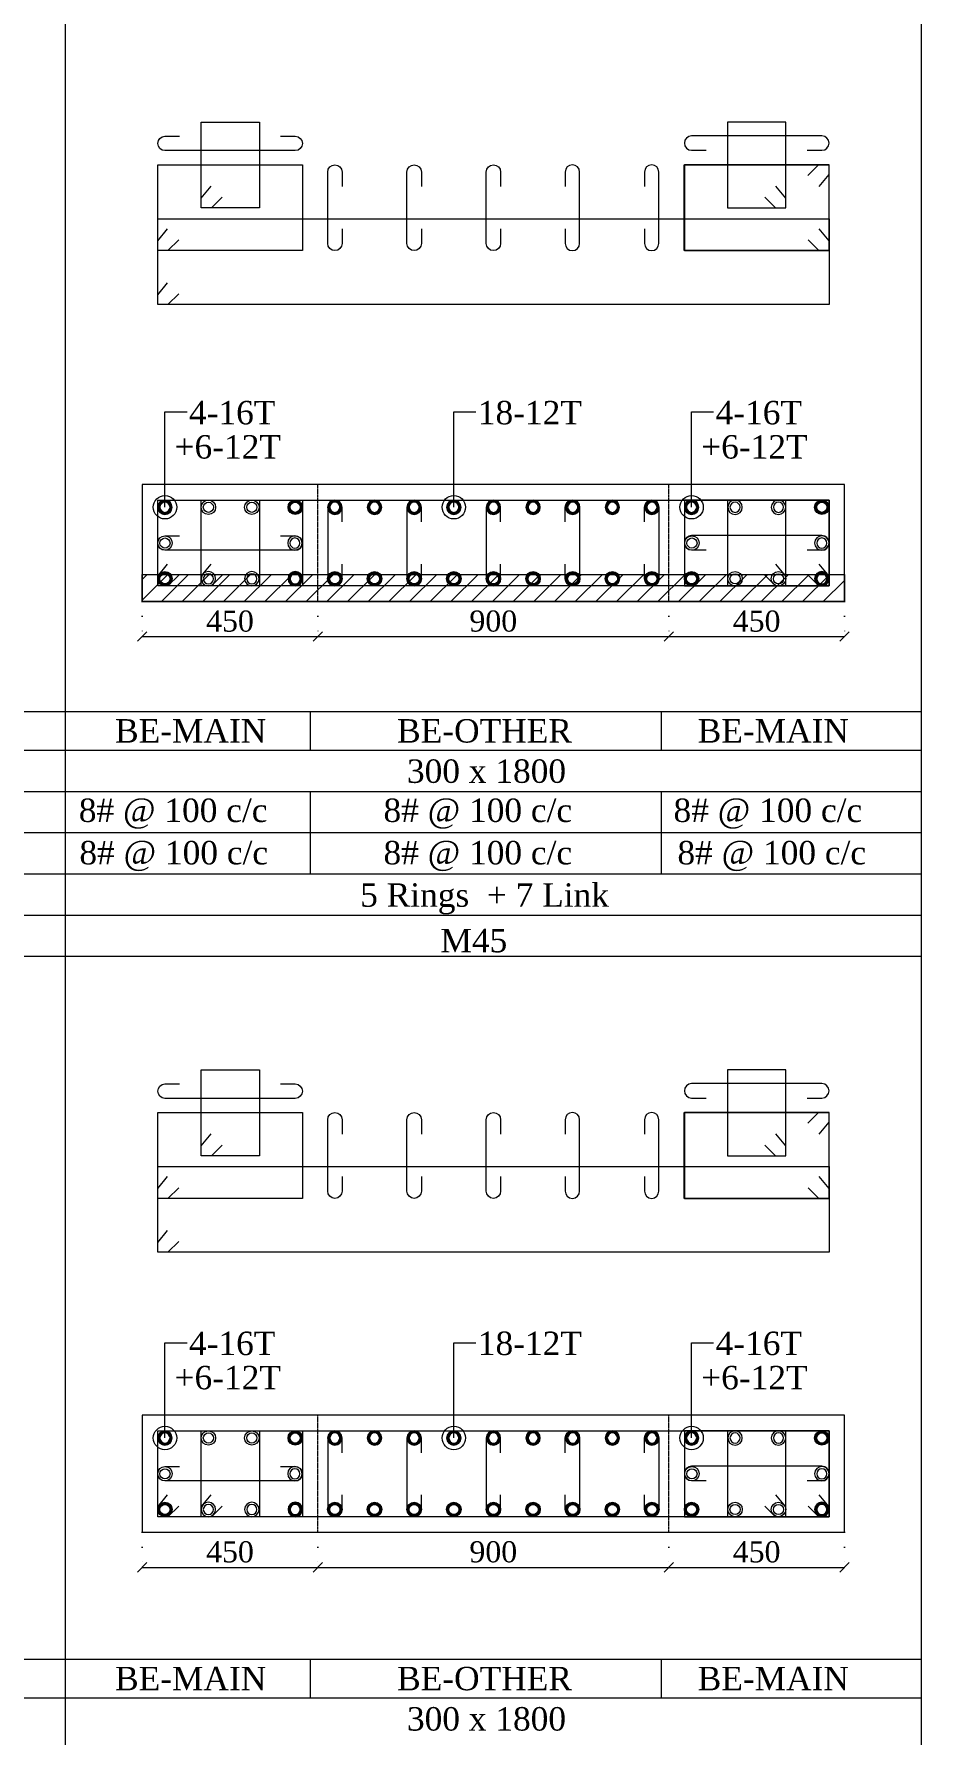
# Model space of a CAD drawing. Header units: millimetres. Extents: x 303 to 27724, y 300 to 68956.
# Drawn here: x 25450 to 27724, y 30540 to 34898 of the extents above; entities that cross this region are included whole.
import ezdxf

# ---------------------------------------------------------------- set-up
doc = ezdxf.new("R2010")
doc.units = ezdxf.units.MM
doc.linetypes.add('( Hidden )', pattern=[0.375, 0.25, -0.125])
doc.linetypes.add('DOT2', pattern=[0.125, 0, -0.125])
doc.layers.get('Defpoints').update_dxf_attribs({"lineweight": 0})
for name, color, linetype, lineweight in [('S-COL. STEEL DIA', 1, 'Continuous', 9), ('S-DIM FOOTING', 7, 'Continuous', 0), ('S-SECTION', 5, 'Continuous', 0), ('S-SECTION MARK', 7, 'Continuous', 0), ('S-SHEET', 7, 'Continuous', 0), ('S-STEEL', 1, 'Continuous', 9), ('S-STEEL-1', 1, 'Continuous', 0), ('S-STEEL-1 C.S.', 106, 'Continuous', 0), ('S-TEXT', 7, 'Continuous', 0), ('STRU.HATCH', 8, 'Continuous', 0)]:
    doc.layers.add(name, color=color, linetype=linetype, lineweight=lineweight)
doc.styles.add('AR', font='ARIALUNI.TTF', dxfattribs={"width": 0.8})
doc.styles.add('S-ROMANS', font='times.ttf')
doc.styles.add('TEXT', font='times.ttf')
doc.dimstyles.new('100', dxfattribs={"dimtxt": 180, "dimasz": 80, "dimexe": 0.18, "dimexo": 0.0625, "dimgap": 1, "dimtad": 1, "dimdec": 0, "dimzin": 0, "dimdsep": 46, "dimtxsty": 'AR', "dimblk": 'DOT', "dimcen": 0.09, "dimse1": 1, "dimse2": 1, "dimclrd": 50, "dimclrt": 256, "dimadec": 0, "dimazin": 0, "dimtfac": 1, "dimtdec": 0, "dimtix": 1, "dimtofl": 0, "dimtmove": 2, "dimatfit": 0, "dimfxl": 1, "dimtolj": 1, "dimtzin": 0, "dimlwd": -1, "dimarcsym": 0})
doc.dimstyles.new('SETU', dxfattribs={"dimtxt": 230, "dimasz": 0.2, "dimexe": 0.1, "dimexo": 0.1, "dimgap": 0.05, "dimtad": 1, "dimdec": 0, "dimzin": 0, "dimdsep": 46, "dimtxsty": 'TEXT', "dimblk": 'OBLIQUE', "dimcen": 0.09, "dimdle": 0.1, "dimclrd": 4, "dimclre": 256, "dimclrt": 256, "dimadec": 1, "dimazin": 0, "dimtfac": 1, "dimtdec": 0, "dimtix": 1, "dimtofl": 0, "dimtmove": 2, "dimatfit": 0, "dimfxl": 1, "dimtolj": 1, "dimtzin": 0, "dimlwd": -1, "dimlwe": -1, "dimarcsym": 1})

# ---------------------------------------------------------------- blocks, each defined once
blk = doc.blocks.new('*U4')
at = {"layer": 'S-COL. STEEL DIA'}
h = blk.add_hatch(color=256, dxfattribs=at)
h.dxf.hatch_style = 1
h.paths.add_polyline_path([(-18.5, 0, 1), (18.5, 0, 1)])
h.paths.add_polyline_path([(13, 0, -1), (-13, 0, -1)], flags=16)
at = {"layer": 'S-COL. STEEL DIA', "lineweight": 5}
for radius in [18.5, 13]:
    blk.add_circle((0, 0), radius, dxfattribs=at)
blk = doc.blocks.new('*U6')
at = {"layer": 'S-COL. STEEL DIA', "lineweight": 5}
for radius in [18.5, 13, 13]:
    blk.add_circle((0, 0), radius, dxfattribs=at)
blk = doc.blocks.new('_Oblique')
at = {"color": 0, "linetype": 'ByBlock', "lineweight": -2}
blk.add_line((-0.5, -0.5), (0.5, 0.5), dxfattribs=at)
blk = doc.blocks.new('*D2367')
at = {"layer": 'Defpoints', "color": 0}
for p in [(25727.7, 31059.2), (26177.7, 31059.2), (26177.7, 30969.4)]:
    blk.add_point(p, dxfattribs=at)
at = {"layer": 'S-DIM FOOTING', "linetype": 'DOT2', "ltscale": 300}
for p, q in [((25727.7, 31059.1), (25727.7, 30969.2)), ((26177.7, 31059.1), (26177.7, 30969.2))]:
    blk.add_line(p, q, dxfattribs=at)
at = {"layer": 'S-DIM FOOTING', "ltscale": 300}
blk.add_line((25727.6, 30969.4), (26177.8, 30969.4), dxfattribs=at)
at = {"layer": 'S-DIM FOOTING', "linetype": 'ByBlock', "xscale": 24, "yscale": 24, "zscale": 24, "rotation": 180}
blk.add_blockref('_Oblique', (25727.7, 30969.4), dxfattribs=at)
at = {"layer": 'S-DIM FOOTING', "linetype": 'ByBlock', "xscale": 24, "yscale": 24, "zscale": 24}
blk.add_blockref('_Oblique', (26177.7, 30969.4), dxfattribs=at)
at = {"layer": 'S-DIM FOOTING', "insert": (25952.7, 31008.8), "char_height": 54, "attachment_point": 5, "style": 'TEXT'}
blk.add_mtext('\\A1;450', dxfattribs=at)
blk = doc.blocks.new('*D2368')
at = {"layer": 'Defpoints', "color": 0}
for p in [(26177.7, 31059.2), (27077.7, 31059.2), (27077.7, 30969.4)]:
    blk.add_point(p, dxfattribs=at)
at = {"layer": 'S-DIM FOOTING', "linetype": 'DOT2', "ltscale": 300}
for p, q in [((26177.7, 31059.1), (26177.7, 30969.2)), ((27077.7, 31059.1), (27077.7, 30969.2))]:
    blk.add_line(p, q, dxfattribs=at)
at = {"layer": 'S-DIM FOOTING', "ltscale": 300}
blk.add_line((26177.6, 30969.4), (27077.8, 30969.4), dxfattribs=at)
at = {"layer": 'S-DIM FOOTING', "linetype": 'ByBlock', "xscale": 24, "yscale": 24, "zscale": 24, "rotation": 180}
blk.add_blockref('_Oblique', (26177.7, 30969.4), dxfattribs=at)
at = {"layer": 'S-DIM FOOTING', "linetype": 'ByBlock', "xscale": 24, "yscale": 24, "zscale": 24}
blk.add_blockref('_Oblique', (27077.7, 30969.4), dxfattribs=at)
at = {"layer": 'S-DIM FOOTING', "insert": (26627.7, 31008.9), "char_height": 54, "attachment_point": 5, "style": 'TEXT'}
blk.add_mtext('\\A1;900', dxfattribs=at)
blk = doc.blocks.new('*D2369')
at = {"layer": 'Defpoints', "color": 0}
for p in [(27077.7, 31059.2), (27527.7, 31059.2), (27527.7, 30969.4)]:
    blk.add_point(p, dxfattribs=at)
at = {"layer": 'S-DIM FOOTING', "linetype": 'DOT2', "ltscale": 300}
for p, q in [((27077.7, 31059.1), (27077.7, 30969.2)), ((27527.7, 31059.1), (27527.7, 30969.2))]:
    blk.add_line(p, q, dxfattribs=at)
at = {"layer": 'S-DIM FOOTING', "ltscale": 300}
blk.add_line((27077.6, 30969.4), (27527.8, 30969.4), dxfattribs=at)
at = {"layer": 'S-DIM FOOTING', "linetype": 'ByBlock', "xscale": 24, "yscale": 24, "zscale": 24, "rotation": 180}
blk.add_blockref('_Oblique', (27077.7, 30969.4), dxfattribs=at)
at = {"layer": 'S-DIM FOOTING', "linetype": 'ByBlock', "xscale": 24, "yscale": 24, "zscale": 24}
blk.add_blockref('_Oblique', (27527.7, 30969.4), dxfattribs=at)
at = {"layer": 'S-DIM FOOTING', "insert": (27302.7, 31008.8), "char_height": 54, "attachment_point": 5, "style": 'TEXT'}
blk.add_mtext('\\A1;450', dxfattribs=at)
blk = doc.blocks.new('_Dot')
at = {"linetype": 'ByBlock', "lineweight": -2}
blk.add_line((-0.5, 0), (-1, 0), dxfattribs=at)
at = {"linetype": 'ByBlock', "const_width": 0.5}
blk.add_lwpolyline([(-0.25, 0, 1), (0.25, 0, 1)], format="xyb", close=True, dxfattribs=at)
blk = doc.blocks.new('*D2370')
at = {"layer": 'Defpoints', "color": 0}
for p in [(25727.7, 33443.7), (26177.7, 33443.7), (26177.7, 33353.9)]:
    blk.add_point(p, dxfattribs=at)
at = {"layer": 'S-DIM FOOTING', "linetype": 'DOT2', "ltscale": 300}
for p, q in [((25727.7, 33443.6), (25727.7, 33353.7)), ((26177.7, 33443.6), (26177.7, 33353.7))]:
    blk.add_line(p, q, dxfattribs=at)
at = {"layer": 'S-DIM FOOTING', "ltscale": 300}
blk.add_line((25727.6, 33353.9), (26177.8, 33353.9), dxfattribs=at)
at = {"layer": 'S-DIM FOOTING', "linetype": 'ByBlock', "xscale": 24, "yscale": 24, "zscale": 24, "rotation": 180}
blk.add_blockref('_Oblique', (25727.7, 33353.9), dxfattribs=at)
at = {"layer": 'S-DIM FOOTING', "linetype": 'ByBlock', "xscale": 24, "yscale": 24, "zscale": 24}
blk.add_blockref('_Oblique', (26177.7, 33353.9), dxfattribs=at)
at = {"layer": 'S-DIM FOOTING', "insert": (25952.7, 33393.3), "char_height": 54, "attachment_point": 5, "style": 'TEXT'}
blk.add_mtext('\\A1;450', dxfattribs=at)
blk = doc.blocks.new('*D2371')
at = {"layer": 'Defpoints', "color": 0}
for p in [(26177.7, 33443.7), (27077.7, 33443.7), (27077.7, 33353.9)]:
    blk.add_point(p, dxfattribs=at)
at = {"layer": 'S-DIM FOOTING', "linetype": 'DOT2', "ltscale": 300}
for p, q in [((26177.7, 33443.6), (26177.7, 33353.7)), ((27077.7, 33443.6), (27077.7, 33353.7))]:
    blk.add_line(p, q, dxfattribs=at)
at = {"layer": 'S-DIM FOOTING', "ltscale": 300}
blk.add_line((26177.6, 33353.9), (27077.8, 33353.9), dxfattribs=at)
at = {"layer": 'S-DIM FOOTING', "linetype": 'ByBlock', "xscale": 24, "yscale": 24, "zscale": 24, "rotation": 180}
blk.add_blockref('_Oblique', (26177.7, 33353.9), dxfattribs=at)
at = {"layer": 'S-DIM FOOTING', "linetype": 'ByBlock', "xscale": 24, "yscale": 24, "zscale": 24}
blk.add_blockref('_Oblique', (27077.7, 33353.9), dxfattribs=at)
at = {"layer": 'S-DIM FOOTING', "insert": (26627.7, 33393.4), "char_height": 54, "attachment_point": 5, "style": 'TEXT'}
blk.add_mtext('\\A1;900', dxfattribs=at)
blk = doc.blocks.new('*D2372')
at = {"layer": 'Defpoints', "color": 0}
for p in [(27077.7, 33443.7), (27527.7, 33443.7), (27527.7, 33353.9)]:
    blk.add_point(p, dxfattribs=at)
at = {"layer": 'S-DIM FOOTING', "linetype": 'DOT2', "ltscale": 300}
for p, q in [((27077.7, 33443.6), (27077.7, 33353.7)), ((27527.7, 33443.6), (27527.7, 33353.7))]:
    blk.add_line(p, q, dxfattribs=at)
at = {"layer": 'S-DIM FOOTING', "ltscale": 300}
blk.add_line((27077.6, 33353.9), (27527.8, 33353.9), dxfattribs=at)
at = {"layer": 'S-DIM FOOTING', "linetype": 'ByBlock', "xscale": 24, "yscale": 24, "zscale": 24, "rotation": 180}
blk.add_blockref('_Oblique', (27077.7, 33353.9), dxfattribs=at)
at = {"layer": 'S-DIM FOOTING', "linetype": 'ByBlock', "xscale": 24, "yscale": 24, "zscale": 24}
blk.add_blockref('_Oblique', (27527.7, 33353.9), dxfattribs=at)
at = {"layer": 'S-DIM FOOTING', "insert": (27302.7, 33393.3), "char_height": 54, "attachment_point": 5, "style": 'TEXT'}
blk.add_mtext('\\A1;450', dxfattribs=at)

msp = doc.modelspace()

# ---------------------------------------------------------------- hatches: boundary and pattern name
at = {"layer": 'STRU.HATCH'}
h = msp.add_hatch(dxfattribs=at)
h.set_pattern_fill('ANSI31', color=256, scale=300)
h.set_pattern_definition([(45, (-1805885.04, -590815.696), (-26.5165043, 26.5165043), [])])
h.paths.add_polyline_path([(25727.7, 33513.5), (27527.7, 33513.4), (27527.7, 33443.5), (25727.7, 33443.7)])

# ---------------------------------------------------------------- linework, layer by layer
at = {"layer": 'S-SECTION'}
for points, elevation in [([(27527.7, 33443.7), (27527.7, 33743.7), (25727.7, 33743.7), (25727.7, 33443.7)], 17.3), ([(27527.7, 31059.2), (27527.7, 31359.2), (25727.7, 31359.2), (25727.7, 31059.2)], 8.3)]:
    msp.add_lwpolyline(points, close=True, dxfattribs=dict(at, elevation=elevation))
at = {"layer": 'S-SHEET'}
for p, q in [((25530.5, 68956, 4.6), (25530.5, 299.8, 5.1)), ((27724.1, 68956, 5.4), (27724.1, 299.8, 6)), ((303, 33162.3, 7.4), (27724.1, 33162.3, 7.4)), ((26158.2, 33162.3, -0.7), (26158.2, 33062.8, -0.7)), ((27058.2, 33162.3, -0.7), (27058.2, 33062.8, -0.7)), ((303, 33062.8, -0.7), (27724.1, 33062.8, -0.7)), ((303, 32957.5, -0.7), (27724.1, 32957.5, -0.7)), ((303, 32957.5, -0.7), (27724.1, 32957.5, -0.7)), ((26158.2, 32957.5, -0.7), (26158.2, 32746.2, -0.7)), ((27058.2, 32957.5, -0.7), (27058.2, 32746.2, -0.7)), ((303, 32851.7, -0.7), (27724.1, 32851.7, -0.7)), ((303, 32746.2, -0.7), (27724.1, 32746.2, -0.7)), ((303, 32640.7, -0.7), (27724.1, 32640.7, -0.7)), ((303, 30734.2, 7.4), (27724.1, 30734.2, 7.4)), ((26158.2, 30734.2, -0.6), (26158.2, 30634.7, -0.6)), ((27058.2, 30734.2, -0.6), (27058.2, 30634.7, -0.6)), ((303, 30634.7, -0.7), (27724.1, 30634.7, -0.7))]:
    msp.add_line(p, q, dxfattribs=at)
at = {"layer": 'S-SHEET', "color": 0}
msp.add_line((303, 32535.2, -0.7), (27724.1, 32535.2, -0.7), dxfattribs=at)
at = {"layer": 'S-STEEL', "color": 3}
for points, elevation in [([(26082.3, 34635.9), (26120, 34635.9, -1), (26120, 34599), (25786.1, 34599, -1), (25786.1, 34635.9), (25823.4, 34635.9)], 16.4), ([(27432.3, 34599.9), (27470, 34599.9, 1), (27470, 34636.8), (27136.1, 34636.8, 1), (27136.1, 34599.9), (27173.4, 34599.9)], 16.4), ([(26240.1, 34398.9), (26240.1, 34361.2, -1), (26203.2, 34361.2), (26203.2, 34544.2, -1), (26240.1, 34544.2), (26240.1, 34507)], 16.4), ([(26443.3, 34398.9), (26443.3, 34361.2, -1), (26406.4, 34361.2), (26406.4, 34544.2, -1), (26443.3, 34544.2), (26443.3, 34507)], 16.4), ([(26646.5, 34398.9), (26646.5, 34361.2, -1), (26609.6, 34361.2), (26609.6, 34544.2, -1), (26646.5, 34544.2), (26646.5, 34507)], 16.4), ([(26812.1, 34398.9), (26812.1, 34361.2, 1), (26849, 34361.2), (26849, 34544.2, 1), (26812.1, 34544.2), (26812.1, 34507)], 16.4), ([(27015.3, 34398.9), (27015.3, 34361.2, 1), (27052.2, 34361.2), (27052.2, 34544.2, 1), (27015.3, 34544.2), (27015.3, 34507)], 16.4), ([(26240.1, 33647.6), (26240.1, 33685.3, 1), (26203.2, 33685.3), (26203.2, 33502.2, 1), (26240.1, 33502.2), (26240.1, 33539.4)], 17.3), ([(26443.3, 33647.6), (26443.3, 33685.3, 1), (26406.4, 33685.3), (26406.4, 33502.2, 1), (26443.3, 33502.2), (26443.3, 33539.4)], 17.3), ([(26646.5, 33647.6), (26646.5, 33685.3, 1), (26609.6, 33685.3), (26609.6, 33502.2, 1), (26646.5, 33502.2), (26646.5, 33539.4)], 17.3), ([(26812.1, 33647.6), (26812.1, 33685.3, -1), (26849, 33685.3), (26849, 33502.2, -1), (26812.1, 33502.2), (26812.1, 33539.4)], 17.3), ([(27015.3, 33647.6), (27015.3, 33685.3, -1), (27052.2, 33685.3), (27052.2, 33502.2, -1), (27015.3, 33502.2), (27015.3, 33539.4)], 17.3), ([(26082.3, 33612.2), (26120, 33612.2, -1), (26120, 33575.3), (25786.1, 33575.3, -1), (25786.1, 33612.2), (25823.4, 33612.2)], 17.3), ([(27432.3, 33576.1), (27470, 33576.1, 1), (27470, 33613), (27136.1, 33613, 1), (27136.1, 33576.1), (27173.4, 33576.1)], 17.3), ([(26082.3, 32207.9), (26120, 32207.9, -1), (26120, 32171), (25786.1, 32171, -1), (25786.1, 32207.9), (25823.4, 32207.9)], 8.3), ([(27432.3, 32171.8), (27470, 32171.8, 1), (27470, 32208.7), (27136.1, 32208.7, 1), (27136.1, 32171.8), (27173.4, 32171.8)], 8.3), ([(26240.1, 31970.8), (26240.1, 31933.1, -1), (26203.2, 31933.1), (26203.2, 32116.2, -1), (26240.1, 32116.2), (26240.1, 32079)], 8.3), ([(26443.3, 31970.8), (26443.3, 31933.1, -1), (26406.4, 31933.1), (26406.4, 32116.2, -1), (26443.3, 32116.2), (26443.3, 32079)], 8.3), ([(26646.5, 31970.8), (26646.5, 31933.1, -1), (26609.6, 31933.1), (26609.6, 32116.2, -1), (26646.5, 32116.2), (26646.5, 32079)], 8.3), ([(26812.1, 31970.8), (26812.1, 31933.1, 1), (26849, 31933.1), (26849, 32116.2, 1), (26812.1, 32116.2), (26812.1, 32079)], 8.3), ([(27015.3, 31970.8), (27015.3, 31933.1, 1), (27052.2, 31933.1), (27052.2, 32116.2, 1), (27015.3, 32116.2), (27015.3, 32079)], 8.3), ([(26240.1, 31263.1), (26240.1, 31300.8, 1), (26203.2, 31300.8), (26203.2, 31117.7, 1), (26240.1, 31117.7), (26240.1, 31154.9)], 8.3), ([(26443.3, 31263.1), (26443.3, 31300.8, 1), (26406.4, 31300.8), (26406.4, 31117.7, 1), (26443.3, 31117.7), (26443.3, 31154.9)], 8.3), ([(26646.5, 31263.1), (26646.5, 31300.8, 1), (26609.6, 31300.8), (26609.6, 31117.7, 1), (26646.5, 31117.7), (26646.5, 31154.9)], 8.3), ([(26812.1, 31263.1), (26812.1, 31300.8, -1), (26849, 31300.8), (26849, 31117.7, -1), (26812.1, 31117.7), (26812.1, 31154.9)], 8.3), ([(27015.3, 31263.1), (27015.3, 31300.8, -1), (27052.2, 31300.8), (27052.2, 31117.7, -1), (27015.3, 31117.7), (27015.3, 31154.9)], 8.3), ([(26082.3, 31227.7), (26120, 31227.7, -1), (26120, 31190.8), (25786.1, 31190.8, -1), (25786.1, 31227.7), (25823.4, 31227.7)], 8.3), ([(27432.3, 31191.6), (27470, 31191.6, 1), (27470, 31228.5), (27136.1, 31228.5, 1), (27136.1, 31191.6), (27173.4, 31191.6)], 8.3)]:
    msp.add_lwpolyline(points, format="xyb", dxfattribs=dict(at, elevation=elevation))
at = {"layer": 'S-STEEL', "color": 1}
for points, elevation in [([(27434.2, 34535.5), (27461.7, 34562.8), (27487.7, 34562.8), (27487.7, 34342.8), (27116.9, 34342.8), (27116.9, 34562.8), (27487.7, 34562.8), (27487.7, 34537.7), (27462.5, 34506.9)], 16.4), ([(25821.2, 34232), (25793.7, 34204.7), (25767.7, 34204.7), (25767.7, 34424.7), (27488.5, 34424.7), (27488.5, 34204.7), (25767.7, 34204.7), (25767.7, 34229.7), (25792.9, 34260.6)], 16.4), ([(25821.2, 33511.1), (25793.7, 33483.7), (25767.7, 33483.7), (25767.7, 33703.7), (27488.5, 33703.7), (27488.5, 33483.7), (25767.7, 33483.7), (25767.7, 33508.8), (25792.9, 33539.6)], 17.3), ([(27434.2, 32107.4), (27461.7, 32134.7), (27487.7, 32134.7), (27487.7, 31914.7), (27116.9, 31914.7), (27116.9, 32134.7), (27487.7, 32134.7), (27487.7, 32109.7), (27462.5, 32078.8)], 8.3), ([(25821.2, 31804), (25793.7, 31776.6), (25767.7, 31776.6), (25767.7, 31996.6), (27488.5, 31996.6), (27488.5, 31776.6), (25767.7, 31776.6), (25767.7, 31801.7), (25792.9, 31832.5)], 8.3), ([(25821.2, 31126.5), (25793.7, 31099.2), (25767.7, 31099.2), (25767.7, 31319.2), (27488.5, 31319.2), (27488.5, 31099.2), (25767.7, 31099.2), (25767.7, 31124.3), (25792.9, 31155.1)], 8.3)]:
    msp.add_lwpolyline(points, dxfattribs=dict(at, elevation=elevation))
at = {"layer": 'S-STEEL-1', "color": 41}
for points, elevation in [([(25932.5, 34479.5), (25905, 34452.2), (25879, 34452.2), (25879, 34672.2), (26028.4, 34672.2), (26028.4, 34452.2), (25879, 34452.2), (25879, 34477.2), (25904.2, 34508.1)], 16.4), ([(27323.7, 34479.5), (27351.2, 34452.2), (27377.2, 34452.2), (27377.2, 34672.2), (27227.8, 34672.2), (27227.8, 34452.2), (27377.2, 34452.2), (27377.2, 34477.2), (27352, 34508.1)], 16.4), ([(25932.5, 33511.1), (25905, 33483.7), (25879, 33483.7), (25879, 33703.7), (26028.4, 33703.7), (26028.4, 33483.7), (25879, 33483.7), (25879, 33508.8), (25904.2, 33539.6)], 17.3), ([(27323.7, 33511.1), (27351.2, 33483.7), (27377.2, 33483.7), (27377.2, 33703.7), (27227.8, 33703.7), (27227.8, 33483.7), (27377.2, 33483.7), (27377.2, 33508.8), (27352, 33539.6)], 17.3), ([(25932.5, 32051.4), (25905, 32024.1), (25879, 32024.1), (25879, 32244.1), (26028.4, 32244.1), (26028.4, 32024.1), (25879, 32024.1), (25879, 32049.1), (25904.2, 32080)], 8.3), ([(27323.7, 32051.4), (27351.2, 32024.1), (27377.2, 32024.1), (27377.2, 32244.1), (27227.8, 32244.1), (27227.8, 32024.1), (27377.2, 32024.1), (27377.2, 32049.1), (27352, 32080)], 8.3), ([(25932.5, 31126.5), (25905, 31099.2), (25879, 31099.2), (25879, 31319.2), (26028.4, 31319.2), (26028.4, 31099.2), (25879, 31099.2), (25879, 31124.3), (25904.2, 31155.1)], 8.3), ([(27323.7, 31126.5), (27351.2, 31099.2), (27377.2, 31099.2), (27377.2, 31319.2), (27227.8, 31319.2), (27227.8, 31099.2), (27377.2, 31099.2), (27377.2, 31124.3), (27352, 31155.1)], 8.3)]:
    msp.add_lwpolyline(points, dxfattribs=dict(at, elevation=elevation))
at = {"layer": 'S-STEEL-1', "color": 6}
for points, elevation in [([(25821.2, 34370.1), (25793.7, 34342.8), (25767.7, 34342.8), (25767.7, 34562.8), (26138.5, 34562.8), (26138.5, 34342.8), (25767.7, 34342.8), (25767.7, 34367.8), (25792.9, 34398.7)], 16.4), ([(27434.9, 34370.1), (27462.5, 34342.8), (27488.5, 34342.8), (27488.5, 34562.8), (27117.7, 34562.8), (27117.7, 34342.8), (27488.5, 34342.8), (27488.5, 34367.8), (27463.3, 34398.7)], 16.4), ([(25821.2, 33511.1), (25793.7, 33483.7), (25767.7, 33483.7), (25767.7, 33703.7), (26138.5, 33703.7), (26138.5, 33483.7), (25767.7, 33483.7), (25767.7, 33508.8), (25792.9, 33539.6)], 17.3), ([(27434.9, 33511.1), (27462.5, 33483.7), (27488.5, 33483.7), (27488.5, 33703.7), (27117.7, 33703.7), (27117.7, 33483.7), (27488.5, 33483.7), (27488.5, 33508.8), (27463.3, 33539.6)], 17.3), ([(25821.2, 31942), (25793.7, 31914.7), (25767.7, 31914.7), (25767.7, 32134.7), (26138.5, 32134.7), (26138.5, 31914.7), (25767.7, 31914.7), (25767.7, 31939.7), (25792.9, 31970.6)], 8.3), ([(27434.9, 31942), (27462.5, 31914.7), (27488.5, 31914.7), (27488.5, 32134.7), (27117.7, 32134.7), (27117.7, 31914.7), (27488.5, 31914.7), (27488.5, 31939.7), (27463.3, 31970.6)], 8.3), ([(25821.2, 31126.5), (25793.7, 31099.2), (25767.7, 31099.2), (25767.7, 31319.2), (26138.5, 31319.2), (26138.5, 31099.2), (25767.7, 31099.2), (25767.7, 31124.3), (25792.9, 31155.1)], 8.3), ([(27434.9, 31126.5), (27462.5, 31099.2), (27488.5, 31099.2), (27488.5, 31319.2), (27117.7, 31319.2), (27117.7, 31099.2), (27488.5, 31099.2), (27488.5, 31124.3), (27463.3, 31155.1)], 8.3)]:
    msp.add_lwpolyline(points, dxfattribs=dict(at, elevation=elevation))
at = {"layer": 'S-STEEL-1 C.S.', "color": 8, "linetype": '( Hidden )'}
for p, q in [((26177.7, 33443.7, 17.3), (26177.7, 33743.7, 17.3)), ((27077.7, 33443.7, 17.3), (27077.7, 33743.7, 17.3)), ((26177.7, 31059.2, 8.3), (26177.7, 31359.2, 8.3)), ((27077.7, 31059.2, 8.3), (27077.7, 31359.2, 8.3))]:
    msp.add_line(p, q, dxfattribs=at)
at = {"layer": 'STRU.HATCH', "elevation": 8.5}
msp.add_lwpolyline([(25727.7, 33513.5), (27527.7, 33513.4), (27527.7, 33443.5), (25727.7, 33443.7)], close=True, dxfattribs=at)

# ---------------------------------------------------------------- block references
at = {"layer": 'S-COL. STEEL DIA', "xscale": -1, "rotation": 180}
for name, p in [('*U4', (25786.1, 33685.3, 17.3)), ('*U4', (26221.6, 33685.3, 17.3)), ('*U4', (26323.3, 33685.3, 17.3)), ('*U4', (26424.9, 33685.3, 17.3)), ('*U4', (26526.5, 33685.3, 17.3)), ('*U4', (26628.1, 33685.3, 17.3)), ('*U4', (26729.7, 33685.3, 17.3)), ('*U4', (26831.3, 33685.3, 17.3)), ('*U4', (26932.9, 33685.3, 17.3)), ('*U4', (27034.5, 33685.3, 17.3)), ('*U4', (27136.1, 33685.3, 17.3)), ('*U6', (27247.4, 33685.3, 17.3)), ('*U6', (27358.7, 33685.3, 17.3)), ('*U4', (25786.1, 31300.8, 8.3)), ('*U4', (26221.6, 31300.8, 8.3)), ('*U4', (26323.3, 31300.8, 8.3)), ('*U4', (26424.9, 31300.8, 8.3)), ('*U4', (26526.5, 31300.8, 8.3)), ('*U4', (26628.1, 31300.8, 8.3)), ('*U4', (26729.7, 31300.8, 8.3)), ('*U4', (26831.3, 31300.8, 8.3)), ('*U4', (26932.9, 31300.8, 8.3)), ('*U4', (27034.5, 31300.8, 8.3)), ('*U4', (27136.1, 31300.8, 8.3)), ('*U6', (27247.4, 31300.8, 8.3)), ('*U6', (27358.7, 31300.8, 8.3))]:
    msp.add_blockref(name, p, dxfattribs=at)
at = {"layer": 'S-COL. STEEL DIA', "rotation": 180}
for name, p in [('*U6', (25897.4, 33685.3, 17.3)), ('*U6', (26008.7, 33685.3, 17.3)), ('*U4', (26120, 33685.3, 17.3)), ('*U4', (27470, 33685.3, 17.3)), ('*U6', (25897.4, 31300.8, 8.3)), ('*U6', (26008.7, 31300.8, 8.3)), ('*U4', (26120, 31300.8, 8.3)), ('*U4', (27470, 31300.8, 8.3))]:
    msp.add_blockref(name, p, dxfattribs=at)
at = {"layer": 'S-COL. STEEL DIA'}
for name, p in [('*U6', (25786.1, 33593.7, 17.3)), ('*U6', (27136.9, 33593.7, 17.3)), ('*U4', (25786.1, 33502.2, 17.3)), ('*U4', (26221.6, 33502.2, 17.3)), ('*U4', (26323.3, 33502.2, 17.3)), ('*U4', (26424.9, 33502.2, 17.3)), ('*U4', (26526.5, 33502.2, 17.3)), ('*U4', (26628.1, 33502.2, 17.3)), ('*U4', (26729.7, 33502.2, 17.3)), ('*U4', (26831.3, 33502.2, 17.3)), ('*U4', (26932.9, 33502.2, 17.3)), ('*U4', (27034.5, 33502.2, 17.3)), ('*U4', (27136.1, 33502.2, 17.3)), ('*U6', (27247.4, 33502.2, 17.3)), ('*U6', (27358.7, 33502.2, 17.3)), ('*U6', (25786.1, 31209.2, 8.3)), ('*U6', (27136.9, 31209.2, 8.3)), ('*U4', (25786.1, 31117.7, 8.3)), ('*U4', (26221.6, 31117.7, 8.3)), ('*U4', (26323.3, 31117.7, 8.3)), ('*U4', (26424.9, 31117.7, 8.3)), ('*U4', (26526.5, 31117.7, 8.3)), ('*U4', (26628.1, 31117.7, 8.3)), ('*U4', (26729.7, 31117.7, 8.3)), ('*U4', (26831.3, 31117.7, 8.3)), ('*U4', (26932.9, 31117.7, 8.3)), ('*U4', (27034.5, 31117.7, 8.3)), ('*U4', (27136.1, 31117.7, 8.3)), ('*U6', (27247.4, 31117.7, 8.3)), ('*U6', (27358.7, 31117.7, 8.3))]:
    msp.add_blockref(name, p, dxfattribs=at)
at = {"layer": 'S-COL. STEEL DIA', "xscale": -1}
for name, p in [('*U6', (26119.2, 33593.7, 17.3)), ('*U6', (27470, 33593.7, 17.3)), ('*U6', (25897.4, 33502.2, 17.3)), ('*U6', (26008.7, 33502.2, 17.3)), ('*U4', (26120, 33502.2, 17.3)), ('*U4', (27470, 33502.2, 17.3)), ('*U6', (26119.2, 31209.2, 8.3)), ('*U6', (27470, 31209.2, 8.3)), ('*U6', (25897.4, 31117.7, 8.3)), ('*U6', (26008.7, 31117.7, 8.3)), ('*U4', (26120, 31117.7, 8.3)), ('*U4', (27470, 31117.7, 8.3))]:
    msp.add_blockref(name, p, dxfattribs=at)

# ---------------------------------------------------------------- texts
at = {"layer": 'S-TEXT', "color": 7, "style": 'TEXT'}
for s, p in [('4-16T', (25847.7, 33897.8, 17.3)), ('18-12T', (26588.1, 33897.8, 17.3)), ('4-16T', (27197.7, 33897.8, 17.3)), ('+6-12T', (25810.8, 33810.1, 17.3)), ('+6-12T', (27160.8, 33810.1, 17.3)), ('4-16T', (25847.7, 31513.3, 8.3)), ('18-12T', (26588.1, 31513.3, 8.3)), ('4-16T', (27197.7, 31513.3, 8.3)), ('+6-12T', (25810.8, 31425.6, 8.3)), ('+6-12T', (27160.8, 31425.6, 8.3))]:
    msp.add_text(s, height=60, dxfattribs=at).set_placement(p)
at = {"layer": 'S-TEXT', "style": 'S-ROMANS'}
for s, p in [('BE-MAIN ', (25658.2, 33082.5, -0.7)), ('BE-OTHER', (26381.2, 33082.5, -0.7)), ('BE-MAIN ', (27151.7, 33082.5, -0.7)), ('300 x 1800', (26406.4, 32979.3, -0.7)), ('8# @ 100 c/c', (25565.2, 32879, -0.7)), ('8# @ 100 c/c', (26346.2, 32879, -0.7)), ('8# @ 100 c/c', (27089.7, 32879, -0.7)), ('8# @ 100 c/c', (25566.7, 32770.4, -0.7)), ('8# @ 100 c/c', (26346.2, 32770.4, -0.7)), ('8# @ 100 c/c', (27099.7, 32770.4, -0.7)), ('5 Rings  + 7 Link', (26286.5, 32661.9, -0.7)), ('M45', (26492.3, 32545.2, -0.7)), ('BE-MAIN ', (25658.2, 30654.5, -0.7)), ('BE-OTHER', (26381.2, 30654.5, -0.7)), ('BE-MAIN ', (27151.7, 30654.5, -0.7)), ('300 x 1800', (26406.4, 30551.2, -0.7))]:
    msp.add_text(s, height=60, dxfattribs=at).set_placement(p)

# ---------------------------------------------------------------- dimensions: what is measured, and where the dimension line sits
at = {"layer": 'S-DIM FOOTING', "ltscale": 300}
for base, p1, p2, picture, middle in [((26177.7, 33353.9, 16.9), (25727.7, 33443.7, 17.3), (26177.7, 33443.7, 17.3), '*D2370', (25952.7, 33393.3, 16.9)), ((27077.7, 33353.9, 16.9), (26177.7, 33443.7, 17.3), (27077.7, 33443.7, 17.3), '*D2371', (26627.7, 33393.4, 16.9)), ((27527.7, 33353.9, 16.9), (27077.7, 33443.7, 17.3), (27527.7, 33443.7, 17.3), '*D2372', (27302.7, 33393.3, 16.9)), ((26177.7, 30969.4, 8), (25727.7, 31059.2, 8.3), (26177.7, 31059.2, 8.3), '*D2367', (25952.7, 31008.8, 8)), ((27077.7, 30969.4, 8), (26177.7, 31059.2, 8.3), (27077.7, 31059.2, 8.3), '*D2368', (26627.7, 31008.9, 8)), ((27527.7, 30969.4, 8), (27077.7, 31059.2, 8.3), (27527.7, 31059.2, 8.3), '*D2369', (27302.7, 31008.8, 8))]:
    dim = msp.add_linear_dim(base=base, p1=p1, p2=p2, angle=180, dimstyle='SETU', override={"dimscale": 1.2, "dimtxt": 45, "dimasz": 20, "dimgap": 10, "dimblk1": 'Oblique', "dimblk2": 'Oblique', "dimsah": 1, "dimclrd": 256, "dimarcsym": 1}, dxfattribs=at)
    dim.commit()
    dim.dimension.update_dxf_attribs({"geometry": picture, "text_midpoint": middle})

# ---------------------------------------------------------------- leaders
at = {"layer": 'S-SECTION MARK'}
for points in [[(25786.1, 33685.3, 17.3), (25786.1, 33929.5, 17.3), (25842.6, 33929.5, 17.3)], [(26526.5, 33685.3, 17.3), (26526.5, 33929.5, 17.3), (26582.9, 33929.5, 17.3)], [(27136.1, 33685.3, 17.3), (27136.1, 33929.5, 17.3), (27192.6, 33929.5, 17.3)], [(25786.1, 31300.8, 8.3), (25786.1, 31545, 8.3), (25842.6, 31545, 8.3)], [(26526.5, 31300.8, 8.3), (26526.5, 31545, 8.3), (26582.9, 31545, 8.3)], [(27136.1, 31300.8, 8.3), (27136.1, 31545, 8.3), (27192.6, 31545, 8.3)]]:
    msp.add_leader(points, dimstyle='100', override={"dimasz": 60, "dimtad": 0, "dimclrd": 256, "dimldrblk": 'DotBlank', "dimfxl": 50, "dimfxlon": 1, "dimarcsym": 1}, dxfattribs=at)

doc.saveas('drawing.dxf')
